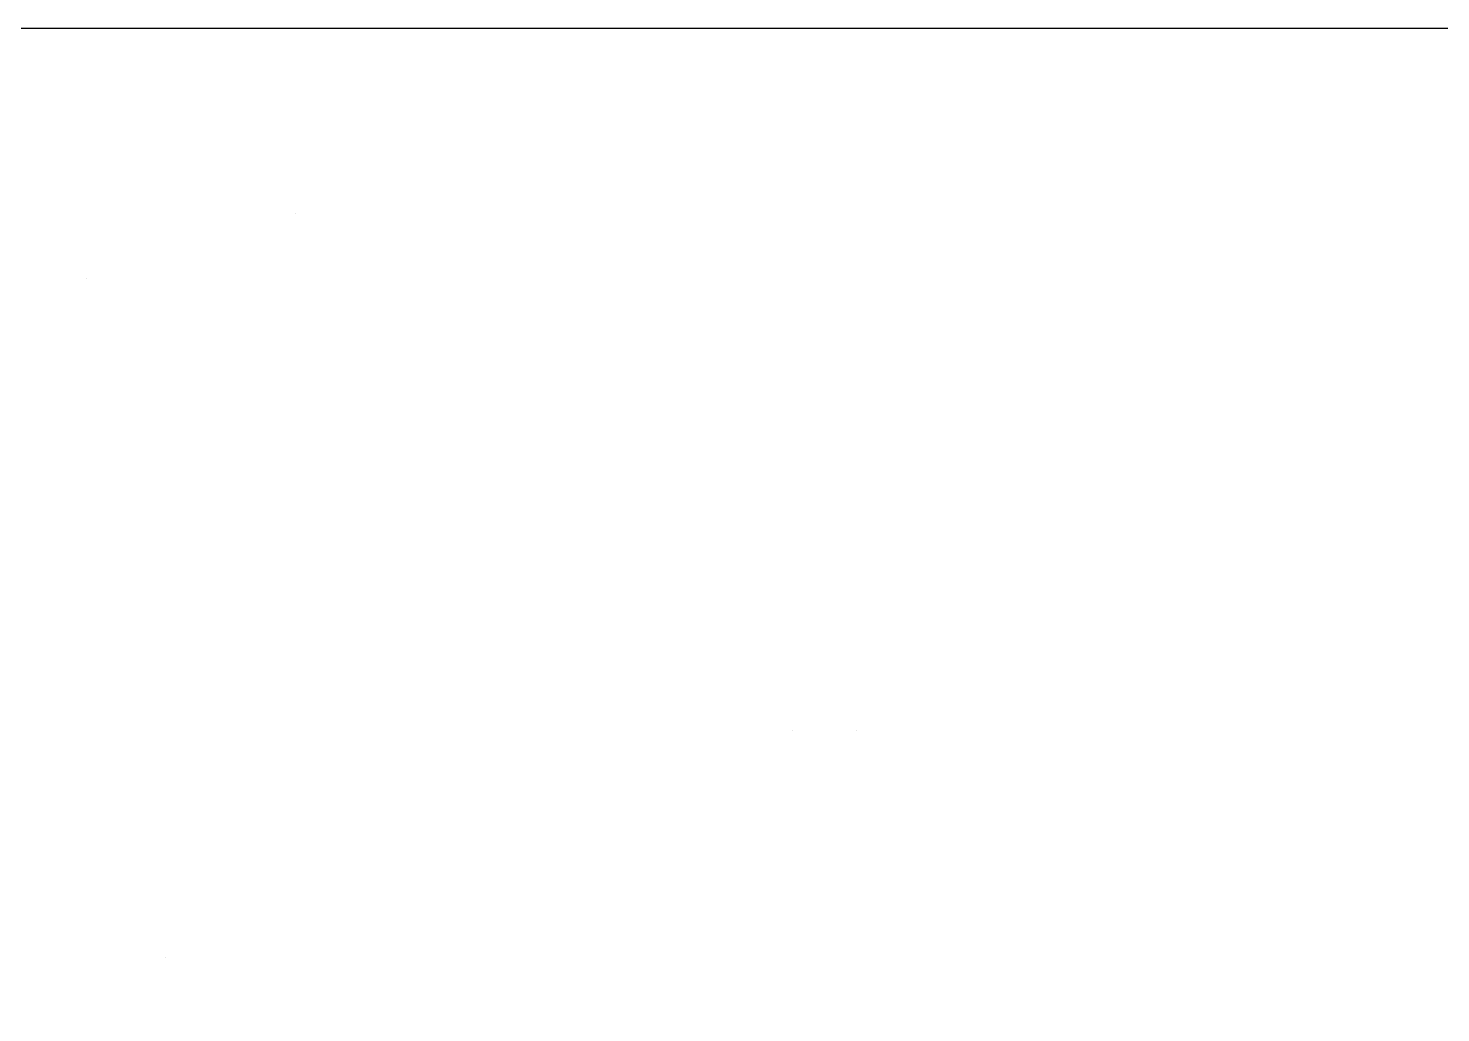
# Model space of a CAD drawing. Extents: x 0.2 to 49.5, y 17.6 to 52.5.
# Drawn here: x 41.946 to 43.781, y 21.531 to 22.809 of the extents above; entities that cross this region are included whole.
import ezdxf

# ---------------------------------------------------------------- set-up
doc = ezdxf.new("R2010")
doc.units = 0
doc.layers.get('0').update_dxf_attribs({"linetype": 'CONTINUOUS'})

msp = doc.modelspace()

# ---------------------------------------------------------------- linework, layer by layer
at = {"color": 7}
msp.add_lwpolyline([(25.3957, 22.8094), (48.8758, 22.8094)], dxfattribs=at)
at = {"color": 7, "const_width": 0.0000000783}
for points in [[(43.0218, 22.638), (43.0218, 22.6662), (43.0439, 22.6662), (43.0439, 22.638), (43.0218, 22.638)], [(41.9672, 22.5389), (41.9695, 22.5633), (41.9762, 22.5832), (41.9873, 22.5984), (41.9993, 22.6073), (42.013, 22.6127), (42.0283, 22.6144), (42.0451, 22.6123), (42.0597, 22.6058), (42.0721, 22.5949), (42.0816, 22.5802), (42.0873, 22.5622), (42.0891, 22.5409), (42.0883, 22.5236), (42.0858, 22.509), (42.0816, 22.497), (42.0758, 22.4872), (42.0685, 22.4789), (42.0597, 22.4722), (42.0498, 22.4673), (42.0393, 22.4643), (42.0283, 22.4633), (42.0112, 22.4655), (41.9965, 22.472), (41.9841, 22.4828), (41.9747, 22.4977), (41.9691, 22.5164), (41.9672, 22.5389)], [(42.2738, 22.5132), (42.2966, 22.51), (42.292, 22.4963), (42.2853, 22.4849), (42.2766, 22.4756), (42.266, 22.4688), (42.2536, 22.4647), (42.2394, 22.4633), (42.2216, 22.4655), (42.2066, 22.472), (42.1941, 22.4829), (42.1848, 22.4976), (42.1792, 22.5159), (42.1774, 22.5377), (42.1792, 22.5602), (42.1849, 22.579), (42.1943, 22.5943), (42.2067, 22.6055), (42.2213, 22.6122), (42.2381, 22.6144), (42.2545, 22.6123), (42.2687, 22.6057), (42.2808, 22.5947), (42.29, 22.5798), (42.2955, 22.5612), (42.2973, 22.5392), (42.2973, 22.5375), (42.2973, 22.5353), (42.2972, 22.5326), (42.2002, 22.5326), (42.202, 22.518), (42.2061, 22.5058), (42.2123, 22.4961), (42.2202, 22.4891), (42.2292, 22.4849), (42.2395, 22.4835), (42.2472, 22.4843), (42.2541, 22.4866), (42.2602, 22.4906), (42.2655, 22.4962), (42.2701, 22.5037), (42.2738, 22.5132)], [(42.3155, 22.5098), (42.3373, 22.5136), (42.3392, 22.5046), (42.3426, 22.4972), (42.3475, 22.4912), (42.3538, 22.4869), (42.3617, 22.4843), (42.371, 22.4835), (42.3802, 22.4842), (42.3877, 22.4865), (42.3935, 22.4904), (42.3976, 22.4952), (42.4, 22.5006), (42.4009, 22.5065), (42.4001, 22.5116), (42.398, 22.516), (42.3944, 22.5196), (42.3898, 22.5219), (42.3823, 22.5247), (42.3718, 22.5279), (42.3573, 22.5322), (42.3461, 22.5361), (42.3382, 22.5396), (42.3324, 22.5434), (42.3277, 22.548), (42.324, 22.5534), (42.3213, 22.5594), (42.3197, 22.5659), (42.3191, 22.5728), (42.3196, 22.5791), (42.3209, 22.585), (42.3231, 22.5907), (42.3261, 22.5959), (42.3297, 22.6004), (42.334, 22.6044), (42.3378, 22.607), (42.3425, 22.6094), (42.348, 22.6115), (42.354, 22.6131), (42.3604, 22.6141), (42.367, 22.6144), (42.3768, 22.6139), (42.3858, 22.6123), (42.3939, 22.6095), (42.401, 22.6059), (42.4067, 22.6015), (42.411, 22.5963), (42.4143, 22.5901), (42.4168, 22.5826), (42.4186, 22.5739), (42.3971, 22.5706), (42.3955, 22.5775), (42.3926, 22.5833), (42.3885, 22.588), (42.3832, 22.5915), (42.3766, 22.5936), (42.3686, 22.5943), (42.3595, 22.5937), (42.3522, 22.5918), (42.3469, 22.5887), (42.3433, 22.5848), (42.3412, 22.5804), (42.3404, 22.5756), (42.3407, 22.5726), (42.3416, 22.5697), (42.3431, 22.5671), (42.3453, 22.5646), (42.3481, 22.5624), (42.3516, 22.5605), (42.3552, 22.5592), (42.3617, 22.5571), (42.3711, 22.5543), (42.3851, 22.5499), (42.396, 22.5461), (42.4037, 22.5429), (42.4095, 22.5395), (42.4143, 22.5352), (42.4183, 22.53), (42.4212, 22.524), (42.4229, 22.517), (42.4235, 22.5091), (42.4228, 22.5011), (42.4207, 22.4934), (42.4171, 22.486), (42.4122, 22.4793), (42.406, 22.4737), (42.3985, 22.4693), (42.3901, 22.466), (42.3809, 22.464), (42.3711, 22.4633), (42.3555, 22.4646), (42.3426, 22.4685), (42.3324, 22.475), (42.3246, 22.4841), (42.319, 22.4957), (42.3155, 22.5098)], [(42.5195, 22.4112), (42.5195, 22.6112), (42.5396, 22.6112), (42.5396, 22.5924), (42.5445, 22.5991), (42.5498, 22.6046), (42.5556, 22.6089), (42.562, 22.612), (42.5692, 22.6138), (42.5773, 22.6144), (42.588, 22.6134), (42.5978, 22.6102), (42.6067, 22.6049), (42.6145, 22.5977), (42.6209, 22.5887), (42.6259, 22.578), (42.6295, 22.5661), (42.6317, 22.5534), (42.6324, 22.54), (42.6316, 22.5257), (42.6292, 22.5124), (42.6253, 22.5), (42.6198, 22.4891), (42.6128, 22.48), (42.6044, 22.4728), (42.5952, 22.4675), (42.5856, 22.4644), (42.5757, 22.4633), (42.5686, 22.4639), (42.562, 22.4656), (42.5559, 22.4685), (42.5504, 22.4723), (42.5456, 22.4766), (42.5415, 22.4816), (42.5415, 22.4112), (42.5195, 22.4112)], [(42.6588, 22.4666), (42.6588, 22.6112), (42.6786, 22.6112), (42.6786, 22.5893), (42.6836, 22.5984), (42.6882, 22.6051), (42.6926, 22.6095), (42.6971, 22.6123), (42.7018, 22.6139), (42.7068, 22.6144), (42.7143, 22.6136), (42.7218, 22.6109), (42.7295, 22.6065), (42.7219, 22.5838), (42.7165, 22.5868), (42.7111, 22.5885), (42.7057, 22.5891), (42.701, 22.5886), (42.6967, 22.587), (42.6927, 22.5843), (42.6892, 22.5807), (42.6865, 22.5762), (42.6845, 22.5709), (42.6825, 22.5619), (42.6812, 22.5524), (42.6808, 22.5423), (42.6808, 22.4666), (42.6588, 22.4666)], [(42.7344, 22.5389), (42.7366, 22.5633), (42.7433, 22.5832), (42.7545, 22.5984), (42.7665, 22.6073), (42.7801, 22.6127), (42.7954, 22.6144), (42.8122, 22.6123), (42.8268, 22.6058), (42.8393, 22.5949), (42.8487, 22.5802), (42.8544, 22.5622), (42.8563, 22.5409), (42.8554, 22.5236), (42.8529, 22.509), (42.8487, 22.497), (42.843, 22.4872), (42.8356, 22.4789), (42.8268, 22.4722), (42.8169, 22.4673), (42.8064, 22.4643), (42.7954, 22.4633), (42.7783, 22.4655), (42.7636, 22.472), (42.7512, 22.4828), (42.7419, 22.4977), (42.7362, 22.5164), (42.7344, 22.5389)], [(42.8821, 22.4112), (42.8821, 22.6112), (42.9022, 22.6112), (42.9022, 22.5924), (42.9072, 22.5991), (42.9125, 22.6046), (42.9183, 22.6089), (42.9247, 22.612), (42.9319, 22.6138), (42.94, 22.6144), (42.9506, 22.6134), (42.9604, 22.6102), (42.9694, 22.6049), (42.9772, 22.5977), (42.9836, 22.5887), (42.9886, 22.578), (42.9922, 22.5661), (42.9944, 22.5534), (42.9951, 22.54), (42.9943, 22.5257), (42.9919, 22.5124), (42.9879, 22.5), (42.9824, 22.4891), (42.9755, 22.48), (42.9671, 22.4728), (42.9578, 22.4675), (42.9483, 22.4644), (42.9384, 22.4633), (42.9313, 22.4639), (42.9247, 22.4656), (42.9186, 22.4685), (42.9131, 22.4723), (42.9083, 22.4766), (42.9042, 22.4816), (42.9042, 22.4112), (42.8821, 22.4112)], [(43.0218, 22.6112), (43.0439, 22.6112), (43.0439, 22.4666), (43.0218, 22.4666), (43.0218, 22.6112)], [(43.1665, 22.5132), (43.1893, 22.51), (43.1847, 22.4963), (43.178, 22.4849), (43.1693, 22.4756), (43.1587, 22.4688), (43.1463, 22.4647), (43.1321, 22.4633), (43.1144, 22.4655), (43.0993, 22.472), (43.0868, 22.4829), (43.0775, 22.4976), (43.0719, 22.5159), (43.0701, 22.5377), (43.072, 22.5602), (43.0776, 22.579), (43.087, 22.5943), (43.0994, 22.6055), (43.114, 22.6122), (43.1309, 22.6144), (43.1472, 22.6123), (43.1614, 22.6057), (43.1735, 22.5947), (43.1827, 22.5798), (43.1882, 22.5612), (43.19, 22.5392), (43.19, 22.5375), (43.19, 22.5353), (43.1899, 22.5326), (43.0929, 22.5326), (43.0948, 22.518), (43.0988, 22.5058), (43.105, 22.4961), (43.1129, 22.4891), (43.1219, 22.4849), (43.1322, 22.4835), (43.1399, 22.4843), (43.1468, 22.4866), (43.1529, 22.4906), (43.1582, 22.4962), (43.1628, 22.5037), (43.1665, 22.5132)], [(41.9899, 22.5389), (41.9911, 22.5219), (41.9947, 22.5081), (42.0008, 22.4973), (42.0087, 22.4896), (42.0179, 22.485), (42.0283, 22.4835), (42.0386, 22.485), (42.0477, 22.4897), (42.0556, 22.4974), (42.0616, 22.5082), (42.0653, 22.5224), (42.0665, 22.5397), (42.0653, 22.5561), (42.0616, 22.5697), (42.0555, 22.5803), (42.0476, 22.588), (42.0385, 22.5926), (42.0283, 22.5942), (42.0179, 22.5926), (42.0087, 22.588), (42.0008, 22.5804), (41.9947, 22.5697), (41.9911, 22.5558), (41.9899, 22.5389)], [(42.274, 22.5528), (42.2725, 22.5639), (42.2697, 22.573), (42.2657, 22.5801), (42.258, 22.588), (42.2489, 22.5927), (42.2384, 22.5943), (42.2288, 22.593), (42.2203, 22.5893), (42.2128, 22.583), (42.207, 22.5746), (42.2031, 22.5645), (42.2014, 22.5528), (42.274, 22.5528)], [(42.5394, 22.5381), (42.5406, 22.5211), (42.5439, 22.5073), (42.5496, 22.4968), (42.5569, 22.4894), (42.5651, 22.485), (42.5742, 22.4835), (42.5836, 22.485), (42.592, 22.4896), (42.5994, 22.4973), (42.6052, 22.5082), (42.6087, 22.5225), (42.6099, 22.5401), (42.6087, 22.557), (42.6053, 22.5708), (42.5997, 22.5815), (42.5924, 22.5891), (42.5842, 22.5937), (42.5752, 22.5952), (42.5662, 22.5936), (42.5579, 22.5887), (42.5503, 22.5806), (42.5442, 22.5694), (42.5406, 22.5552), (42.5394, 22.5381)], [(42.757, 22.5389), (42.7582, 22.5219), (42.7619, 22.5081), (42.7679, 22.4973), (42.7758, 22.4896), (42.785, 22.485), (42.7954, 22.4835), (42.8057, 22.485), (42.8148, 22.4897), (42.8227, 22.4974), (42.8288, 22.5082), (42.8324, 22.5224), (42.8336, 22.5397), (42.8324, 22.5561), (42.8287, 22.5697), (42.8226, 22.5803), (42.8147, 22.588), (42.8057, 22.5926), (42.7954, 22.5942), (42.785, 22.5926), (42.7758, 22.588), (42.7679, 22.5804), (42.7619, 22.5697), (42.7582, 22.5558), (42.757, 22.5389)], [(42.9021, 22.5381), (42.9032, 22.5211), (42.9066, 22.5073), (42.9123, 22.4968), (42.9195, 22.4894), (42.9277, 22.485), (42.9369, 22.4835), (42.9462, 22.485), (42.9546, 22.4896), (42.9621, 22.4973), (42.9679, 22.5082), (42.9714, 22.5225), (42.9726, 22.5401), (42.9714, 22.557), (42.968, 22.5708), (42.9623, 22.5815), (42.9551, 22.5891), (42.9469, 22.5937), (42.9379, 22.5952), (42.9289, 22.5936), (42.9205, 22.5887), (42.9129, 22.5806), (42.9069, 22.5694), (42.9033, 22.5552), (42.9021, 22.5381)], [(43.1668, 22.5528), (43.1652, 22.5639), (43.1624, 22.573), (43.1584, 22.5801), (43.1507, 22.588), (43.1416, 22.5927), (43.1311, 22.5943), (43.1215, 22.593), (43.113, 22.5893), (43.1056, 22.583), (43.0997, 22.5746), (43.0959, 22.5645), (43.0941, 22.5528), (43.1668, 22.5528)], [(43.2084, 22.5265), (43.2084, 22.5511), (43.2762, 22.5511), (43.2762, 22.5265), (43.2084, 22.5265)], [(42.0459, 22.1731), (42.0459, 22.1913), (42.0364, 22.1794), (42.0242, 22.1722), (42.0095, 22.1698), (41.9994, 22.1709), (41.9899, 22.1741), (41.9809, 22.1794), (41.9729, 22.1866), (41.9661, 22.1954), (41.9607, 22.206), (41.9567, 22.2179), (41.9543, 22.231), (41.9535, 22.2453), (41.9542, 22.2592), (41.9564, 22.2723), (41.96, 22.2845), (41.9651, 22.2954), (41.9716, 22.3044), (41.9795, 22.3116), (41.9885, 22.3168), (41.9982, 22.3199), (42.0085, 22.3209), (42.0161, 22.3203), (42.0231, 22.3185), (42.0295, 22.3154), (42.0352, 22.3114), (42.0402, 22.3066), (42.0444, 22.3011), (42.0444, 22.3727), (42.0664, 22.3727), (42.0664, 22.1731), (42.0459, 22.1731)], [(42.3947, 22.1731), (42.3947, 22.1913), (42.3852, 22.1794), (42.3731, 22.1722), (42.3583, 22.1698), (42.3482, 22.1709), (42.3387, 22.1741), (42.3297, 22.1794), (42.3217, 22.1866), (42.3149, 22.1954), (42.3095, 22.206), (42.3055, 22.2179), (42.3031, 22.231), (42.3023, 22.2453), (42.3031, 22.2592), (42.3052, 22.2723), (42.3088, 22.2845), (42.3139, 22.2954), (42.3204, 22.3044), (42.3283, 22.3116), (42.3373, 22.3168), (42.347, 22.3199), (42.3574, 22.3209), (42.3649, 22.3203), (42.3719, 22.3185), (42.3783, 22.3154), (42.3841, 22.3114), (42.389, 22.3066), (42.3933, 22.3011), (42.3933, 22.3727), (42.4152, 22.3727), (42.4152, 22.1731), (42.3947, 22.1731)], [(42.6586, 22.1731), (42.6586, 22.3727), (42.6807, 22.3727), (42.6807, 22.1731), (42.6586, 22.1731)], [(42.1859, 22.1909), (42.1779, 22.184), (42.17, 22.1785), (42.1624, 22.1746), (42.1546, 22.1719), (42.1465, 22.1704), (42.138, 22.1698), (42.1248, 22.1711), (42.1139, 22.175), (42.1051, 22.1815), (42.0987, 22.1899), (42.0948, 22.1999), (42.0936, 22.2112), (42.094, 22.2181), (42.0955, 22.2246), (42.0979, 22.2306), (42.1011, 22.2361), (42.1049, 22.2408), (42.1093, 22.2447), (42.1142, 22.248), (42.1195, 22.2506), (42.1252, 22.2527), (42.1302, 22.254), (42.1368, 22.2552), (42.1448, 22.2564), (42.161, 22.2589), (42.1741, 22.2617), (42.1841, 22.2649), (42.1842, 22.2678), (42.1842, 22.2699), (42.1842, 22.2713), (42.1835, 22.2803), (42.1815, 22.2873), (42.178, 22.2924), (42.1714, 22.297), (42.1631, 22.2997), (42.1529, 22.3007), (42.1434, 22.3), (42.1357, 22.298), (42.1299, 22.2946), (42.1254, 22.2895), (42.1217, 22.2824), (42.1189, 22.2732), (42.0974, 22.2764), (42.0997, 22.286), (42.103, 22.2943), (42.107, 22.3013), (42.1122, 22.3071), (42.1187, 22.312), (42.1265, 22.3158), (42.1355, 22.3187), (42.1453, 22.3204), (42.156, 22.3209), (42.1665, 22.3205), (42.1755, 22.319), (42.1831, 22.3166), (42.1895, 22.3134), (42.1946, 22.3098), (42.1984, 22.3056), (42.2014, 22.3008), (42.2037, 22.2953), (42.2053, 22.289), (42.2059, 22.2837), (42.2063, 22.2761), (42.2064, 22.2664), (42.2064, 22.2337), (42.2066, 22.2137), (42.207, 22.1993), (42.2078, 22.1905), (42.2091, 22.1845), (42.2109, 22.1787), (42.2134, 22.1731), (42.1904, 22.1731), (42.1883, 22.1785), (42.1869, 22.1844), (42.1859, 22.1909)], [(42.5389, 22.2197), (42.5617, 22.2165), (42.5571, 22.2028), (42.5505, 22.1914), (42.5418, 22.1821), (42.5311, 22.1753), (42.5187, 22.1712), (42.5045, 22.1698), (42.4868, 22.172), (42.4717, 22.1785), (42.4592, 22.1894), (42.4499, 22.2041), (42.4444, 22.2224), (42.4425, 22.2442), (42.4444, 22.2667), (42.45, 22.2855), (42.4594, 22.3008), (42.4718, 22.312), (42.4864, 22.3187), (42.5033, 22.3209), (42.5196, 22.3188), (42.5338, 22.3122), (42.5459, 22.3012), (42.5551, 22.2863), (42.5606, 22.2677), (42.5625, 22.2457), (42.5625, 22.244), (42.5624, 22.2418), (42.5623, 22.2391), (42.4653, 22.2391), (42.4672, 22.2245), (42.4712, 22.2123), (42.4774, 22.2026), (42.4853, 22.1956), (42.4944, 22.1914), (42.5046, 22.19), (42.5123, 22.1908), (42.5192, 22.1931), (42.5253, 22.1971), (42.5307, 22.2027), (42.5352, 22.2102), (42.5389, 22.2197)], [(42.7998, 22.1909), (42.7917, 22.184), (42.7839, 22.1785), (42.7762, 22.1746), (42.7685, 22.1719), (42.7604, 22.1704), (42.7519, 22.1698), (42.7387, 22.1711), (42.7277, 22.175), (42.7189, 22.1815), (42.7125, 22.1899), (42.7087, 22.1999), (42.7074, 22.2112), (42.7079, 22.2181), (42.7093, 22.2246), (42.7118, 22.2306), (42.715, 22.2361), (42.7188, 22.2408), (42.7232, 22.2447), (42.7281, 22.248), (42.7333, 22.2506), (42.739, 22.2527), (42.7441, 22.254), (42.7506, 22.2552), (42.7586, 22.2564), (42.7749, 22.2589), (42.788, 22.2617), (42.798, 22.2649), (42.798, 22.2678), (42.7981, 22.2699), (42.7981, 22.2713), (42.7974, 22.2803), (42.7953, 22.2873), (42.7918, 22.2924), (42.7853, 22.297), (42.7769, 22.2997), (42.7667, 22.3007), (42.7572, 22.3), (42.7496, 22.298), (42.7437, 22.2946), (42.7392, 22.2895), (42.7356, 22.2824), (42.7328, 22.2732), (42.7112, 22.2764), (42.7136, 22.286), (42.7168, 22.2943), (42.7209, 22.3013), (42.7261, 22.3071), (42.7325, 22.312), (42.7404, 22.3158), (42.7493, 22.3187), (42.7592, 22.3204), (42.7699, 22.3209), (42.7803, 22.3205), (42.7893, 22.319), (42.797, 22.3166), (42.8033, 22.3134), (42.8084, 22.3098), (42.8123, 22.3056), (42.8152, 22.3008), (42.8175, 22.2953), (42.8192, 22.289), (42.8198, 22.2837), (42.8201, 22.2761), (42.8203, 22.2664), (42.8203, 22.2337), (42.8204, 22.2137), (42.8209, 22.1993), (42.8217, 22.1905), (42.8229, 22.1845), (42.8248, 22.1787), (42.8272, 22.1731), (42.8042, 22.1731), (42.8022, 22.1785), (42.8007, 22.1844), (42.7998, 22.1909)], [(43.0132, 22.2197), (43.036, 22.2165), (43.0314, 22.2028), (43.0248, 22.1914), (43.0161, 22.1821), (43.0054, 22.1753), (42.993, 22.1712), (42.9788, 22.1698), (42.9611, 22.172), (42.946, 22.1785), (42.9335, 22.1894), (42.9242, 22.2041), (42.9187, 22.2224), (42.9168, 22.2442), (42.9187, 22.2667), (42.9243, 22.2855), (42.9337, 22.3008), (42.9461, 22.312), (42.9607, 22.3187), (42.9776, 22.3209), (42.9939, 22.3188), (43.0081, 22.3122), (43.0202, 22.3012), (43.0294, 22.2863), (43.0349, 22.2677), (43.0368, 22.2457), (43.0367, 22.244), (43.0367, 22.2418), (43.0366, 22.2391), (42.9396, 22.2391), (42.9415, 22.2245), (42.9455, 22.2123), (42.9517, 22.2026), (42.9596, 22.1956), (42.9687, 22.1914), (42.9789, 22.19), (42.9866, 22.1908), (42.9935, 22.1931), (42.9996, 22.1971), (43.005, 22.2027), (43.0095, 22.2102), (43.0132, 22.2197)], [(43.0637, 22.1731), (43.0637, 22.3177), (43.0834, 22.3177), (43.0834, 22.2974), (43.088, 22.304), (43.0934, 22.3097), (43.0997, 22.3145), (43.1068, 22.3181), (43.1146, 22.3202), (43.1229, 22.3209), (43.132, 22.3202), (43.1399, 22.318), (43.1466, 22.3143), (43.1522, 22.3092), (43.1565, 22.303), (43.1597, 22.2956), (43.171, 22.3097), (43.1844, 22.3181), (43.1998, 22.3209), (43.2118, 22.3196), (43.2217, 22.3156), (43.2296, 22.309), (43.2354, 22.2997), (43.2389, 22.2874), (43.24, 22.2723), (43.24, 22.1731), (43.2181, 22.1731), (43.2181, 22.2642), (43.2179, 22.2731), (43.2171, 22.2801), (43.216, 22.2853), (43.2141, 22.2894), (43.2115, 22.2928), (43.2082, 22.2958), (43.2042, 22.298), (43.1998, 22.2993), (43.1949, 22.2997), (43.1863, 22.2986), (43.1787, 22.2952), (43.1722, 22.2896), (43.1671, 22.2814), (43.1641, 22.2706), (43.1631, 22.2571), (43.1631, 22.1731), (43.141, 22.1731), (43.141, 22.267), (43.1404, 22.277), (43.1386, 22.2852), (43.1356, 22.2915), (43.1313, 22.2961), (43.1254, 22.2988), (43.118, 22.2997), (43.1119, 22.2991), (43.1062, 22.2973), (43.1008, 22.2943), (43.096, 22.2901), (43.0922, 22.2848), (43.0893, 22.2783), (43.0874, 22.2703), (43.0862, 22.2602), (43.0858, 22.2481), (43.0858, 22.1731), (43.0637, 22.1731)], [(41.9762, 22.2453), (41.9773, 22.2283), (41.9809, 22.2145), (41.9867, 22.2037), (41.9942, 22.1961), (42.0025, 22.1915), (42.0116, 22.19), (42.0207, 22.1914), (42.0289, 22.1958), (42.0362, 22.2031), (42.0418, 22.2134), (42.0451, 22.2268), (42.0463, 22.2432), (42.0451, 22.2612), (42.0417, 22.2758), (42.036, 22.2868), (42.0286, 22.2945), (42.0201, 22.2991), (42.0106, 22.3007), (42.0013, 22.2992), (41.9932, 22.2947), (41.986, 22.2873), (41.9806, 22.2767), (41.9773, 22.2627), (41.9762, 22.2453)], [(42.325, 22.2453), (42.3262, 22.2283), (42.3297, 22.2145), (42.3355, 22.2037), (42.343, 22.1961), (42.3513, 22.1915), (42.3604, 22.19), (42.3696, 22.1914), (42.3778, 22.1958), (42.385, 22.2031), (42.3906, 22.2134), (42.394, 22.2268), (42.3951, 22.2432), (42.394, 22.2612), (42.3905, 22.2758), (42.3848, 22.2868), (42.3774, 22.2945), (42.369, 22.2991), (42.3594, 22.3007), (42.3502, 22.2992), (42.342, 22.2947), (42.3349, 22.2873), (42.3294, 22.2767), (42.3261, 22.2627), (42.325, 22.2453)], [(42.5392, 22.2593), (42.5376, 22.2704), (42.5348, 22.2795), (42.5309, 22.2866), (42.5231, 22.2945), (42.514, 22.2992), (42.5035, 22.3008), (42.4939, 22.2995), (42.4854, 22.2958), (42.478, 22.2895), (42.4721, 22.2811), (42.4683, 22.271), (42.4665, 22.2593), (42.5392, 22.2593)], [(43.0135, 22.2593), (43.0119, 22.2704), (43.0091, 22.2795), (43.0052, 22.2866), (42.9974, 22.2945), (42.9883, 22.2992), (42.9778, 22.3008), (42.9682, 22.2995), (42.9597, 22.2958), (42.9523, 22.2895), (42.9464, 22.2811), (42.9426, 22.271), (42.9408, 22.2593), (43.0135, 22.2593)], [(43.2642, 22.233), (43.2642, 22.2576), (43.3319, 22.2576), (43.3319, 22.233), (43.2642, 22.233)], [(42.1841, 22.2457), (42.1748, 22.2422), (42.1628, 22.2391), (42.1481, 22.2364), (42.1399, 22.2349), (42.1335, 22.2333), (42.1288, 22.2315), (42.1254, 22.2294), (42.1225, 22.2268), (42.1201, 22.2235), (42.1184, 22.2199), (42.1174, 22.216), (42.1171, 22.2119), (42.1178, 22.2057), (42.1201, 22.2003), (42.1238, 22.1956), (42.1289, 22.1919), (42.1354, 22.1898), (42.1433, 22.189), (42.1515, 22.1897), (42.159, 22.1918), (42.166, 22.1952), (42.172, 22.1999), (42.1769, 22.2055), (42.1806, 22.2122), (42.1825, 22.2186), (42.1837, 22.2268), (42.1841, 22.2367), (42.1841, 22.2457)], [(42.798, 22.2457), (42.7886, 22.2422), (42.7766, 22.2391), (42.7619, 22.2364), (42.7538, 22.2349), (42.7473, 22.2333), (42.7427, 22.2315), (42.7392, 22.2294), (42.7363, 22.2268), (42.734, 22.2235), (42.7323, 22.2199), (42.7313, 22.216), (42.7309, 22.2119), (42.7317, 22.2057), (42.7339, 22.2003), (42.7376, 22.1956), (42.7428, 22.1919), (42.7493, 22.1898), (42.7572, 22.189), (42.7653, 22.1897), (42.7729, 22.1918), (42.7798, 22.1952), (42.7859, 22.1999), (42.7907, 22.2055), (42.7944, 22.2122), (42.7964, 22.2186), (42.7976, 22.2268), (42.798, 22.2367), (42.798, 22.2457)], [(41.9513, 21.8796), (41.9513, 22.0792), (42.0725, 22.0792), (42.0725, 22.0556), (41.9751, 22.0556), (41.9751, 21.9938), (42.0594, 21.9938), (42.0594, 21.9703), (41.9751, 21.9703), (41.9751, 21.8796), (41.9513, 21.8796)], [(42.154, 21.8796), (42.154, 21.9641), (42.0847, 22.0792), (42.1137, 22.0792), (42.1491, 22.019), (42.1554, 22.0077), (42.1615, 21.9965), (42.1673, 21.9852), (42.1731, 21.9961), (42.1796, 22.0079), (42.1869, 22.0205), (42.2217, 22.0792), (42.2494, 22.0792), (42.1777, 21.9641), (42.1777, 21.8796), (42.154, 21.8796)], [(42.3164, 21.8796), (42.3164, 22.0556), (42.2573, 22.0556), (42.2573, 22.0792), (42.3996, 22.0792), (42.3996, 22.0556), (42.3402, 22.0556), (42.3402, 21.8796), (42.3164, 21.8796)], [(42.4245, 21.8796), (42.4245, 22.0792), (42.5544, 22.0792), (42.5544, 22.0556), (42.4483, 22.0556), (42.4483, 21.9945), (42.5476, 21.9945), (42.5476, 21.9711), (42.4483, 21.9711), (42.4483, 21.9031), (42.5585, 21.9031), (42.5585, 21.8796), (42.4245, 21.8796)], [(42.7195, 21.9496), (42.7433, 21.9429), (42.737, 21.9229), (42.728, 21.9064), (42.7164, 21.8933), (42.7025, 21.8838), (42.6867, 21.8781), (42.6689, 21.8762), (42.6508, 21.8777), (42.635, 21.882), (42.6217, 21.8893), (42.6105, 21.8994), (42.6013, 21.9121), (42.594, 21.9274), (42.5887, 21.9444), (42.5856, 21.9622), (42.5845, 21.9809), (42.5857, 22.0008), (42.5893, 22.0189), (42.5952, 22.0353), (42.6034, 22.0495), (42.6136, 22.0613), (42.6257, 22.0705), (42.6394, 22.0772), (42.6539, 22.0812), (42.6693, 22.0826), (42.6863, 22.0809), (42.7014, 22.0758), (42.7146, 22.0673), (42.7257, 22.0558), (42.7342, 22.0415), (42.7402, 22.0244), (42.7168, 22.0183), (42.7121, 22.0315), (42.706, 22.0421), (42.6987, 22.05), (42.6901, 22.0556), (42.6801, 22.0589), (42.6688, 22.06), (42.6558, 22.0588), (42.6442, 22.0551), (42.6342, 22.049), (42.6259, 22.0408), (42.6193, 22.0309), (42.6147, 22.0193), (42.6115, 22.0068), (42.6097, 21.9941), (42.609, 21.981), (42.6098, 21.9648), (42.612, 21.9499), (42.6157, 21.9366), (42.621, 21.925), (42.6279, 21.9155), (42.6365, 21.9082), (42.6461, 21.903), (42.6563, 21.8998), (42.667, 21.8988), (42.6796, 21.9002), (42.6909, 21.9045), (42.7008, 21.9116), (42.709, 21.9215), (42.7153, 21.9342), (42.7195, 21.9496)], [(43.1527, 21.9015), (43.1559, 21.8799), (43.1499, 21.8787), (43.1443, 21.8779), (43.1392, 21.8777), (43.1318, 21.8782), (43.1256, 21.8796), (43.1206, 21.8819), (43.1166, 21.885), (43.1135, 21.8887), (43.1113, 21.893), (43.1098, 21.8993), (43.1089, 21.9089), (43.1086, 21.9219), (43.1086, 22.0051), (43.0924, 22.0051), (43.0924, 22.0242), (43.1086, 22.0242), (43.1086, 22.06), (43.1305, 22.0747), (43.1305, 22.0242), (43.1527, 22.0242), (43.1527, 22.0051), (43.1305, 22.0051), (43.1305, 21.9206), (43.1306, 21.9144), (43.131, 21.9099), (43.1317, 21.9071), (43.1326, 21.9052), (43.1339, 21.9036), (43.1355, 21.9023), (43.1375, 21.9013), (43.14, 21.9008), (43.143, 21.9006), (43.1457, 21.9007), (43.1489, 21.901), (43.1527, 21.9015)], [(42.9286, 21.9262), (42.9514, 21.923), (42.9467, 21.9093), (42.9401, 21.8979), (42.9314, 21.8886), (42.9208, 21.8818), (42.9084, 21.8777), (42.8941, 21.8763), (42.8764, 21.8785), (42.8613, 21.885), (42.8489, 21.8959), (42.8396, 21.9106), (42.834, 21.9289), (42.8321, 21.9507), (42.834, 21.9732), (42.8397, 21.992), (42.8491, 22.0073), (42.8614, 22.0185), (42.8761, 22.0252), (42.8929, 22.0274), (42.9093, 22.0252), (42.9235, 22.0187), (42.9356, 22.0077), (42.9447, 21.9928), (42.9503, 21.9742), (42.9521, 21.9522), (42.9521, 21.9505), (42.952, 21.9483), (42.952, 21.9456), (42.8549, 21.9456), (42.8568, 21.931), (42.8609, 21.9188), (42.8671, 21.9091), (42.8749, 21.9021), (42.884, 21.8979), (42.8943, 21.8965), (42.902, 21.8973), (42.9089, 21.8996), (42.915, 21.9036), (42.9203, 21.9092), (42.9248, 21.9167), (42.9286, 21.9262)], [(42.9702, 21.9228), (42.992, 21.9266), (42.994, 21.9176), (42.9974, 21.9102), (43.0023, 21.9042), (43.0086, 21.8999), (43.0164, 21.8973), (43.0257, 21.8965), (43.035, 21.8972), (43.0425, 21.8995), (43.0483, 21.9034), (43.0524, 21.9082), (43.0548, 21.9136), (43.0556, 21.9195), (43.0549, 21.9246), (43.0527, 21.929), (43.0491, 21.9326), (43.0446, 21.9349), (43.0371, 21.9377), (43.0266, 21.9409), (43.0121, 21.9452), (43.0009, 21.9491), (42.993, 21.9526), (42.9872, 21.9564), (42.9825, 21.961), (42.9787, 21.9664), (42.9761, 21.9724), (42.9744, 21.9789), (42.9739, 21.9858), (42.9743, 21.9921), (42.9757, 21.998), (42.9779, 22.0037), (42.9809, 22.0089), (42.9845, 22.0134), (42.9887, 22.0174), (42.9926, 22.02), (42.9973, 22.0224), (43.0028, 22.0245), (43.0088, 22.0261), (43.0152, 22.0271), (43.0218, 22.0274), (43.0316, 22.0269), (43.0406, 22.0253), (43.0487, 22.0225), (43.0558, 22.0189), (43.0615, 22.0145), (43.0658, 22.0093), (43.0691, 22.0031), (43.0716, 21.9956), (43.0734, 21.9869), (43.0518, 21.9836), (43.0502, 21.9905), (43.0474, 21.9963), (43.0433, 22.001), (43.038, 22.0045), (43.0313, 22.0066), (43.0234, 22.0073), (43.0142, 22.0067), (43.007, 22.0048), (43.0017, 22.0017), (42.9981, 21.9978), (42.9959, 21.9934), (42.9952, 21.9886), (42.9955, 21.9856), (42.9964, 21.9827), (42.9979, 21.9801), (43.0001, 21.9776), (43.0029, 21.9754), (43.0064, 21.9735), (43.01, 21.9722), (43.0165, 21.9701), (43.0259, 21.9673), (43.0399, 21.9629), (43.0508, 21.9591), (43.0585, 21.9559), (43.0642, 21.9525), (43.0691, 21.9482), (43.073, 21.943), (43.076, 21.937), (43.0777, 21.93), (43.0783, 21.9221), (43.0776, 21.9141), (43.0754, 21.9064), (43.0719, 21.899), (43.0669, 21.8923), (43.0608, 21.8867), (43.0533, 21.8822), (43.0449, 21.879), (43.0357, 21.877), (43.0259, 21.8763), (43.0103, 21.8776), (42.9974, 21.8815), (42.9872, 21.888), (42.9794, 21.8971), (42.9737, 21.9087), (42.9702, 21.9228)], [(43.2591, 21.8974), (43.2511, 21.8905), (43.2432, 21.885), (43.2356, 21.8811), (43.2278, 21.8784), (43.2197, 21.8769), (43.2112, 21.8763), (43.198, 21.8776), (43.1871, 21.8815), (43.1783, 21.888), (43.1719, 21.8964), (43.168, 21.9064), (43.1668, 21.9177), (43.1672, 21.9246), (43.1687, 21.9311), (43.1711, 21.9371), (43.1743, 21.9426), (43.1781, 21.9473), (43.1825, 21.9512), (43.1874, 21.9545), (43.1927, 21.9571), (43.1984, 21.9592), (43.2034, 21.9605), (43.21, 21.9617), (43.218, 21.9629), (43.2342, 21.9654), (43.2473, 21.9682), (43.2573, 21.9714), (43.2574, 21.9743), (43.2574, 21.9764), (43.2574, 21.9778), (43.2567, 21.9868), (43.2547, 21.9938), (43.2512, 21.9989), (43.2446, 22.0035), (43.2363, 22.0062), (43.2261, 22.0072), (43.2166, 22.0065), (43.2089, 22.0045), (43.2031, 22.0011), (43.1986, 21.996), (43.1949, 21.9889), (43.1921, 21.9797), (43.1706, 21.9829), (43.1729, 21.9925), (43.1762, 22.0008), (43.1802, 22.0078), (43.1854, 22.0136), (43.1919, 22.0185), (43.1997, 22.0223), (43.2087, 22.0252), (43.2185, 22.0269), (43.2292, 22.0274), (43.2397, 22.027), (43.2487, 22.0255), (43.2563, 22.0231), (43.2627, 22.0199), (43.2678, 22.0163), (43.2716, 22.0121), (43.2746, 22.0073), (43.2769, 22.0018), (43.2785, 21.9955), (43.2791, 21.9902), (43.2795, 21.9826), (43.2796, 21.9729), (43.2796, 21.9402), (43.2798, 21.9202), (43.2802, 21.9058), (43.281, 21.897), (43.2823, 21.891), (43.2841, 21.8852), (43.2866, 21.8796), (43.2636, 21.8796), (43.2615, 21.885), (43.2601, 21.8909), (43.2591, 21.8974)], [(42.9288, 21.9658), (42.9272, 21.9769), (42.9245, 21.986), (42.9205, 21.9931), (42.9128, 22.001), (42.9037, 22.0057), (42.8932, 22.0073), (42.8836, 22.006), (42.8751, 22.0023), (42.8676, 21.996), (42.8617, 21.9876), (42.8579, 21.9775), (42.8562, 21.9658), (42.9288, 21.9658)], [(43.2573, 21.9522), (43.248, 21.9487), (43.236, 21.9456), (43.2213, 21.9429), (43.2131, 21.9414), (43.2067, 21.9398), (43.202, 21.938), (43.1986, 21.9359), (43.1957, 21.9332), (43.1933, 21.93), (43.1916, 21.9264), (43.1906, 21.9225), (43.1903, 21.9184), (43.191, 21.9122), (43.1933, 21.9068), (43.197, 21.9021), (43.2021, 21.8984), (43.2086, 21.8962), (43.2165, 21.8955), (43.2247, 21.8962), (43.2322, 21.8983), (43.2392, 21.9017), (43.2452, 21.9064), (43.2501, 21.912), (43.2538, 21.9187), (43.2557, 21.9251), (43.2569, 21.9332), (43.2573, 21.9432), (43.2573, 21.9522)], [(42.7755, 21.8796), (42.7755, 21.9075), (42.8007, 21.9075), (42.8007, 21.8796), (42.8001, 21.87), (42.7985, 21.8617), (42.7958, 21.8547), (42.7918, 21.8489), (42.7867, 21.844), (42.7802, 21.8401), (42.7741, 21.8506), (42.7783, 21.8532), (42.7817, 21.8566), (42.7844, 21.8606), (42.7862, 21.8656), (42.7875, 21.872), (42.788, 21.8796), (42.7755, 21.8796)], [(42.0308, 21.5861), (42.0308, 21.7857), (42.0529, 21.7857), (42.0529, 21.5861), (42.0308, 21.5861)], [(42.9666, 21.5861), (42.9666, 21.6043), (42.957, 21.5924), (42.9449, 21.5852), (42.9302, 21.5828), (42.9201, 21.5839), (42.9105, 21.5871), (42.9016, 21.5924), (42.8935, 21.5995), (42.8868, 21.6084), (42.8813, 21.619), (42.8774, 21.6309), (42.875, 21.644), (42.8742, 21.6582), (42.8749, 21.6722), (42.8771, 21.6853), (42.8807, 21.6975), (42.8857, 21.7084), (42.8922, 21.7174), (42.9001, 21.7245), (42.9091, 21.7298), (42.9188, 21.7329), (42.9292, 21.7339), (42.9367, 21.7333), (42.9437, 21.7315), (42.9501, 21.7284), (42.9559, 21.7244), (42.9609, 21.7196), (42.9651, 21.7141), (42.9651, 21.7857), (42.987, 21.7857), (42.987, 21.5861), (42.9666, 21.5861)], [(43.2868, 21.7575), (43.2868, 21.7857), (43.3089, 21.7857), (43.3089, 21.7575), (43.2868, 21.7575)], [(43.3993, 21.7868), (43.4282, 21.7868), (43.4013, 21.7486), (43.383, 21.7486), (43.3993, 21.7868)], [(42.172, 21.6039), (42.1639, 21.597), (42.156, 21.5915), (42.1484, 21.5876), (42.1406, 21.5849), (42.1325, 21.5834), (42.1241, 21.5828), (42.1109, 21.5841), (42.0999, 21.588), (42.0911, 21.5945), (42.0847, 21.6029), (42.0809, 21.6129), (42.0796, 21.6242), (42.0801, 21.6311), (42.0815, 21.6376), (42.0839, 21.6436), (42.0871, 21.6491), (42.0909, 21.6538), (42.0953, 21.6577), (42.1002, 21.661), (42.1055, 21.6636), (42.1112, 21.6657), (42.1163, 21.667), (42.1228, 21.6682), (42.1308, 21.6694), (42.147, 21.6719), (42.1602, 21.6747), (42.1701, 21.6779), (42.1702, 21.6808), (42.1702, 21.6829), (42.1703, 21.6843), (42.1696, 21.6933), (42.1675, 21.7003), (42.164, 21.7054), (42.1575, 21.71), (42.1491, 21.7127), (42.1389, 21.7137), (42.1294, 21.713), (42.1218, 21.711), (42.1159, 21.7076), (42.1114, 21.7025), (42.1078, 21.6954), (42.105, 21.6862), (42.0834, 21.6894), (42.0858, 21.699), (42.089, 21.7073), (42.0931, 21.7143), (42.0982, 21.7201), (42.1047, 21.7249), (42.1126, 21.7288), (42.1215, 21.7317), (42.1313, 21.7334), (42.1421, 21.7339), (42.1525, 21.7335), (42.1615, 21.732), (42.1692, 21.7296), (42.1755, 21.7264), (42.1806, 21.7228), (42.1845, 21.7186), (42.1874, 21.7138), (42.1897, 21.7083), (42.1913, 21.7019), (42.1919, 21.6967), (42.1923, 21.6891), (42.1924, 21.6793), (42.1924, 21.6467), (42.1926, 21.6267), (42.1931, 21.6123), (42.1938, 21.6035), (42.1951, 21.5975), (42.1969, 21.5917), (42.1994, 21.5861), (42.1764, 21.5861), (42.1744, 21.5915), (42.1729, 21.5974), (42.172, 21.6039)], [(42.2961, 21.5861), (42.2961, 21.7307), (42.3159, 21.7307), (42.3159, 21.7088), (42.3209, 21.7178), (42.3256, 21.7246), (42.33, 21.729), (42.3344, 21.7318), (42.3391, 21.7334), (42.3441, 21.7339), (42.3516, 21.7331), (42.3592, 21.7304), (42.3668, 21.726), (42.3592, 21.7033), (42.3538, 21.7063), (42.3484, 21.708), (42.343, 21.7086), (42.3384, 21.7081), (42.334, 21.7065), (42.33, 21.7038), (42.3266, 21.7001), (42.3238, 21.6957), (42.3218, 21.6904), (42.3198, 21.6814), (42.3186, 21.6719), (42.3181, 21.6618), (42.3181, 21.5861), (42.2961, 21.5861)], [(42.469, 21.6327), (42.4918, 21.6295), (42.4872, 21.6158), (42.4805, 21.6044), (42.4718, 21.5951), (42.4612, 21.5883), (42.4488, 21.5842), (42.4345, 21.5828), (42.4168, 21.585), (42.4017, 21.5915), (42.3893, 21.6024), (42.38, 21.6171), (42.3744, 21.6354), (42.3725, 21.6572), (42.3744, 21.6797), (42.3801, 21.6985), (42.3895, 21.7138), (42.4018, 21.725), (42.4165, 21.7317), (42.4333, 21.7339), (42.4497, 21.7317), (42.4639, 21.7252), (42.476, 21.7142), (42.4852, 21.6993), (42.4907, 21.6807), (42.4925, 21.6587), (42.4925, 21.657), (42.4924, 21.6548), (42.4924, 21.6521), (42.3953, 21.6521), (42.3972, 21.6375), (42.4013, 21.6253), (42.4075, 21.6156), (42.4153, 21.6086), (42.4244, 21.6044), (42.4347, 21.603), (42.4424, 21.6038), (42.4493, 21.6061), (42.4554, 21.6101), (42.4607, 21.6157), (42.4652, 21.6232), (42.469, 21.6327)], [(42.5195, 21.5307), (42.5195, 21.7307), (42.5396, 21.7307), (42.5396, 21.7119), (42.5445, 21.7186), (42.5498, 21.7241), (42.5556, 21.7284), (42.562, 21.7315), (42.5692, 21.7333), (42.5773, 21.7339), (42.588, 21.7329), (42.5978, 21.7297), (42.6067, 21.7244), (42.6145, 21.7172), (42.6209, 21.7082), (42.6259, 21.6975), (42.6295, 21.6856), (42.6317, 21.6729), (42.6324, 21.6595), (42.6316, 21.6452), (42.6292, 21.6319), (42.6253, 21.6195), (42.6198, 21.6086), (42.6128, 21.5995), (42.6044, 21.5923), (42.5952, 21.587), (42.5856, 21.5839), (42.5757, 21.5828), (42.5686, 21.5834), (42.562, 21.5851), (42.5559, 21.588), (42.5504, 21.5918), (42.5456, 21.5961), (42.5415, 21.6011), (42.5415, 21.5307), (42.5195, 21.5307)], [(42.6588, 21.5861), (42.6588, 21.7307), (42.6786, 21.7307), (42.6786, 21.7088), (42.6836, 21.7178), (42.6882, 21.7246), (42.6926, 21.729), (42.6971, 21.7318), (42.7018, 21.7334), (42.7068, 21.7339), (42.7143, 21.7331), (42.7218, 21.7304), (42.7295, 21.726), (42.7219, 21.7033), (42.7165, 21.7063), (42.7111, 21.708), (42.7057, 21.7086), (42.701, 21.7081), (42.6967, 21.7065), (42.6927, 21.7038), (42.6892, 21.7001), (42.6865, 21.6957), (42.6845, 21.6904), (42.6825, 21.6814), (42.6812, 21.6719), (42.6808, 21.6618), (42.6808, 21.5861), (42.6588, 21.5861)], [(42.7344, 21.6584), (42.7366, 21.6828), (42.7433, 21.7027), (42.7545, 21.7179), (42.7665, 21.7268), (42.7801, 21.7322), (42.7954, 21.7339), (42.8122, 21.7318), (42.8268, 21.7253), (42.8393, 21.7144), (42.8487, 21.6997), (42.8544, 21.6817), (42.8563, 21.6604), (42.8554, 21.6431), (42.8529, 21.6285), (42.8487, 21.6165), (42.843, 21.6067), (42.8356, 21.5984), (42.8268, 21.5917), (42.8169, 21.5868), (42.8064, 21.5838), (42.7954, 21.5828), (42.7783, 21.585), (42.7636, 21.5915), (42.7512, 21.6023), (42.7419, 21.6172), (42.7362, 21.6359), (42.7344, 21.6584)], [(43.107, 21.5861), (43.107, 21.6073), (43.0956, 21.5937), (43.0819, 21.5855), (43.0657, 21.5828), (43.0582, 21.5834), (43.051, 21.585), (43.0442, 21.5877), (43.0381, 21.5913), (43.0331, 21.5954), (43.0293, 21.6), (43.0264, 21.6054), (43.0242, 21.6114), (43.0225, 21.6182), (43.0218, 21.624), (43.0214, 21.6316), (43.0212, 21.6411), (43.0212, 21.7307), (43.0433, 21.7307), (43.0433, 21.6505), (43.0434, 21.6391), (43.0439, 21.6305), (43.0446, 21.6246), (43.0465, 21.6186), (43.0495, 21.6136), (43.0534, 21.6094), (43.0583, 21.6064), (43.0638, 21.6045), (43.0701, 21.6039), (43.0766, 21.6046), (43.0828, 21.6064), (43.0887, 21.6096), (43.0939, 21.6138), (43.0981, 21.6189), (43.101, 21.625), (43.103, 21.6324), (43.1042, 21.6418), (43.1046, 21.6532), (43.1046, 21.7307), (43.1267, 21.7307), (43.1267, 21.5861), (43.107, 21.5861)], [(43.2462, 21.6391), (43.2678, 21.6359), (43.2642, 21.6205), (43.2582, 21.6075), (43.2497, 21.5969), (43.2391, 21.5891), (43.2272, 21.5844), (43.2137, 21.5828), (43.197, 21.585), (43.1827, 21.5914), (43.1707, 21.6022), (43.1617, 21.617), (43.1563, 21.6356), (43.1545, 21.6578), (43.1553, 21.6728), (43.1576, 21.6865), (43.1615, 21.6988), (43.167, 21.7095), (43.174, 21.7183), (43.1828, 21.7252), (43.1925, 21.73), (43.2029, 21.733), (43.2138, 21.7339), (43.2271, 21.7326), (43.2386, 21.7286), (43.2485, 21.722), (43.2564, 21.713), (43.2622, 21.7017), (43.2658, 21.6882), (43.2443, 21.6845), (43.2418, 21.6934), (43.2381, 21.7007), (43.2335, 21.7064), (43.2279, 21.7105), (43.2217, 21.713), (43.2147, 21.7138), (43.2043, 21.7123), (43.1952, 21.7079), (43.1876, 21.7005), (43.1818, 21.69), (43.1783, 21.676), (43.1772, 21.6585), (43.1783, 21.6409), (43.1816, 21.6268), (43.1872, 21.6162), (43.1946, 21.6088), (43.2033, 21.6044), (43.2134, 21.603), (43.2216, 21.604), (43.2289, 21.6069), (43.2351, 21.6118), (43.2402, 21.6188), (43.2439, 21.6279), (43.2462, 21.6391)], [(43.2868, 21.7307), (43.3089, 21.7307), (43.3089, 21.5861), (43.2868, 21.5861), (43.2868, 21.7307)], [(43.3343, 21.6584), (43.3365, 21.6828), (43.3432, 21.7027), (43.3543, 21.7179), (43.3664, 21.7268), (43.38, 21.7322), (43.3953, 21.7339), (43.4121, 21.7318), (43.4267, 21.7253), (43.4391, 21.7144), (43.4486, 21.6997), (43.4543, 21.6817), (43.4562, 21.6604), (43.4553, 21.6431), (43.4528, 21.6285), (43.4486, 21.6165), (43.4428, 21.6067), (43.4355, 21.5984), (43.4267, 21.5917), (43.4168, 21.5868), (43.4063, 21.5838), (43.3953, 21.5828), (43.3782, 21.585), (43.3635, 21.5915), (43.3511, 21.6023), (43.3417, 21.6172), (43.3361, 21.6359), (43.3343, 21.6584)], [(43.482, 21.5861), (43.482, 21.7307), (43.5019, 21.7307), (43.5019, 21.7101), (43.5128, 21.7234), (43.5266, 21.7313), (43.5433, 21.7339), (43.5509, 21.7334), (43.5581, 21.7319), (43.5649, 21.7292), (43.5709, 21.7258), (43.5759, 21.7217), (43.5797, 21.7169), (43.5826, 21.7115), (43.5849, 21.7055), (43.5865, 21.6988), (43.5872, 21.6931), (43.5876, 21.6852), (43.5878, 21.675), (43.5878, 21.5861), (43.5657, 21.5861), (43.5657, 21.674), (43.5654, 21.6832), (43.5646, 21.6906), (43.5631, 21.6964), (43.561, 21.701), (43.5579, 21.705), (43.554, 21.7083), (43.5494, 21.7107), (43.5443, 21.7122), (43.5386, 21.7127), (43.5297, 21.7116), (43.5216, 21.7083), (43.5143, 21.7028), (43.5086, 21.6942), (43.5052, 21.6816), (43.5041, 21.6651), (43.5041, 21.5861), (43.482, 21.5861)], [(42.4692, 21.6723), (42.4676, 21.6834), (42.4649, 21.6925), (42.4609, 21.6996), (42.4532, 21.7075), (42.4441, 21.7122), (42.4336, 21.7138), (42.424, 21.7125), (42.4155, 21.7088), (42.408, 21.7025), (42.4021, 21.6941), (42.3983, 21.684), (42.3966, 21.6723), (42.4692, 21.6723)], [(42.5394, 21.6576), (42.5406, 21.6406), (42.5439, 21.6268), (42.5496, 21.6163), (42.5569, 21.6089), (42.5651, 21.6045), (42.5742, 21.603), (42.5836, 21.6045), (42.592, 21.6091), (42.5994, 21.6168), (42.6052, 21.6277), (42.6087, 21.642), (42.6099, 21.6596), (42.6087, 21.6765), (42.6053, 21.6903), (42.5997, 21.701), (42.5924, 21.7086), (42.5842, 21.7132), (42.5752, 21.7147), (42.5662, 21.7131), (42.5579, 21.7082), (42.5503, 21.7001), (42.5442, 21.6889), (42.5406, 21.6747), (42.5394, 21.6576)], [(42.757, 21.6584), (42.7582, 21.6414), (42.7619, 21.6276), (42.7679, 21.6168), (42.7758, 21.6091), (42.785, 21.6045), (42.7954, 21.603), (42.8057, 21.6045), (42.8148, 21.6091), (42.8227, 21.6169), (42.8288, 21.6277), (42.8324, 21.6419), (42.8336, 21.6592), (42.8324, 21.6756), (42.8287, 21.6892), (42.8226, 21.6998), (42.8147, 21.7075), (42.8057, 21.7121), (42.7954, 21.7137), (42.785, 21.7121), (42.7758, 21.7075), (42.7679, 21.6999), (42.7619, 21.6892), (42.7582, 21.6753), (42.757, 21.6584)], [(42.8968, 21.6582), (42.898, 21.6413), (42.9015, 21.6275), (42.9074, 21.6167), (42.9148, 21.6091), (42.9231, 21.6045), (42.9322, 21.603), (42.9414, 21.6044), (42.9496, 21.6088), (42.9568, 21.6161), (42.9624, 21.6264), (42.9658, 21.6398), (42.9669, 21.6562), (42.9658, 21.6742), (42.9623, 21.6888), (42.9566, 21.6998), (42.9492, 21.7075), (42.9408, 21.7121), (42.9313, 21.7137), (42.922, 21.7122), (42.9138, 21.7077), (42.9067, 21.7003), (42.9012, 21.6897), (42.8979, 21.6757), (42.8968, 21.6582)], [(43.3569, 21.6584), (43.3581, 21.6414), (43.3618, 21.6276), (43.3678, 21.6168), (43.3757, 21.6091), (43.3849, 21.6045), (43.3953, 21.603), (43.4056, 21.6045), (43.4147, 21.6091), (43.4226, 21.6169), (43.4287, 21.6277), (43.4323, 21.6419), (43.4335, 21.6592), (43.4323, 21.6756), (43.4286, 21.6892), (43.4225, 21.6998), (43.4146, 21.7075), (43.4055, 21.7121), (43.3953, 21.7137), (43.3849, 21.7121), (43.3757, 21.7075), (43.3678, 21.6999), (43.3618, 21.6892), (43.3581, 21.6753), (43.3569, 21.6584)], [(42.1701, 21.6587), (42.1608, 21.6552), (42.1488, 21.6521), (42.1341, 21.6494), (42.1259, 21.6479), (42.1195, 21.6463), (42.1149, 21.6445), (42.1114, 21.6424), (42.1085, 21.6397), (42.1062, 21.6365), (42.1045, 21.6329), (42.1035, 21.629), (42.1031, 21.6249), (42.1039, 21.6187), (42.1061, 21.6133), (42.1098, 21.6086), (42.1149, 21.6049), (42.1214, 21.6027), (42.1293, 21.602), (42.1375, 21.6027), (42.1451, 21.6048), (42.152, 21.6082), (42.158, 21.6129), (42.1629, 21.6185), (42.1666, 21.6252), (42.1686, 21.6316), (42.1697, 21.6397), (42.1701, 21.6497), (42.1701, 21.6587)], [(43.6273, 21.5861), (43.6273, 21.614), (43.6525, 21.614), (43.6525, 21.5861), (43.6519, 21.5765), (43.6503, 21.5682), (43.6476, 21.5612), (43.6436, 21.5554), (43.6385, 21.5505), (43.632, 21.5466), (43.6259, 21.5571), (43.6301, 21.5597), (43.6335, 21.5631), (43.6362, 21.5671), (43.638, 21.5721), (43.6393, 21.5785), (43.6398, 21.5861), (43.6273, 21.5861)]]:
    msp.add_lwpolyline(points, dxfattribs=at)

doc.saveas('drawing.dxf')
